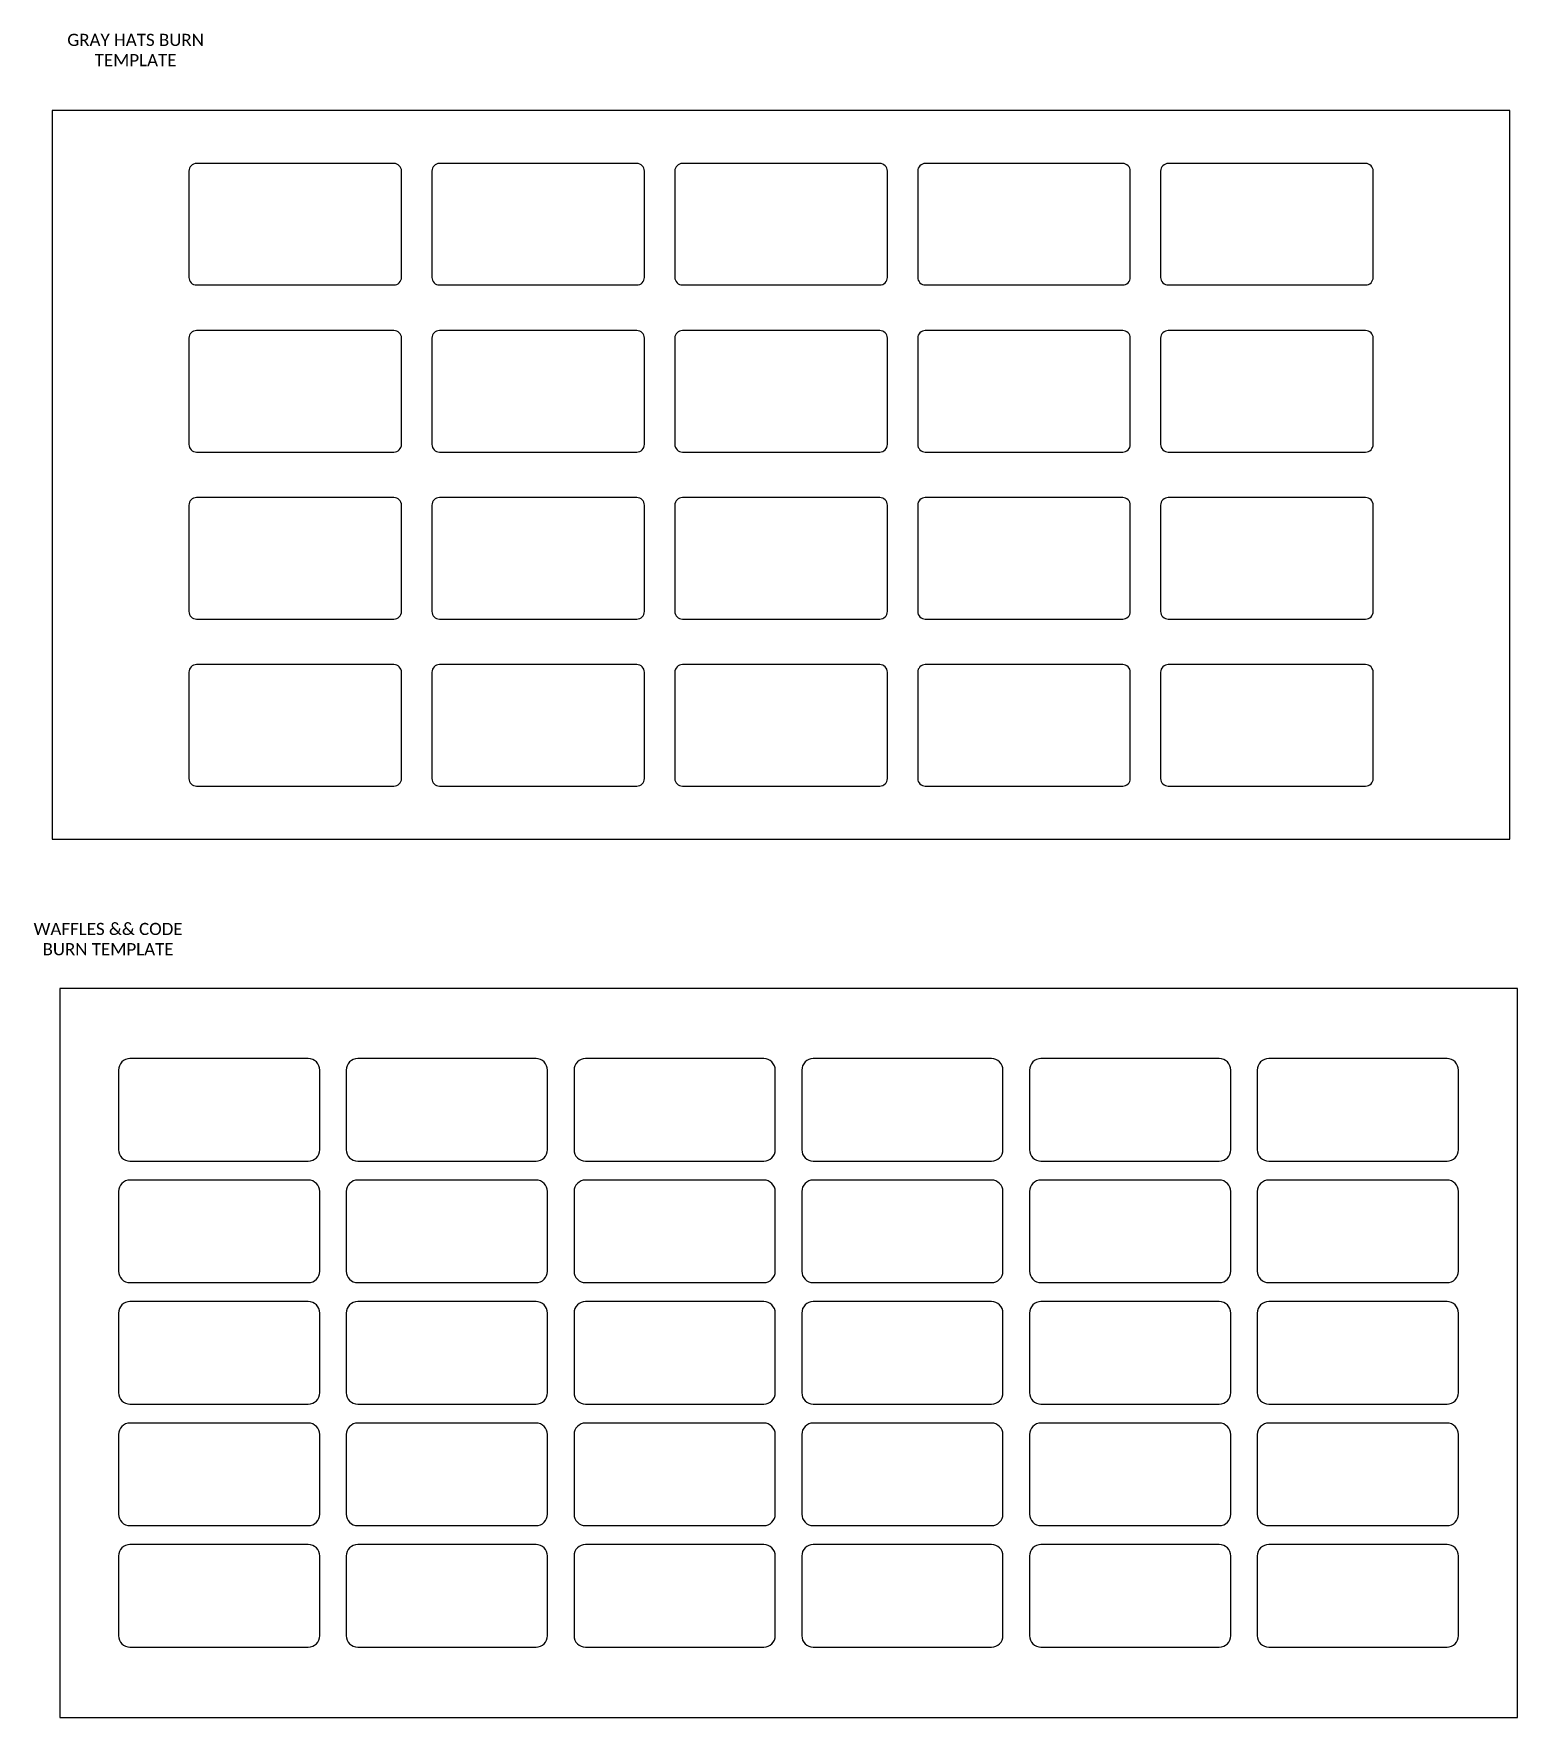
# Model space of a CAD drawing. Header units: inches. Extents: x -6.6 to 55.7, y -37.7 to 16.9.
# Drawn here: x 31.23 to 55.65, y -11.11 to 16.6 of the extents above; entities that cross this region are included whole.
import ezdxf

# ---------------------------------------------------------------- set-up
doc = ezdxf.new("R2010")
doc.units = ezdxf.units.IN
doc.header["$MEASUREMENT"] = 0
doc.styles.get("Standard").update_dxf_attribs({"font": 'arial.ttf'})

msp = doc.modelspace()

# ---------------------------------------------------------------- linework, layer by layer
at = {"color": 30, "true_color": 0xf8991e}
for points in [[(31.532, 3.341), (55.532, 3.341), (55.532, 15.341), (31.532, 15.341)], [(31.655, -11.114), (55.655, -11.114), (55.655, 0.886), (31.655, 0.886)]]:
    msp.add_lwpolyline(points, close=True, dxfattribs=at)
for points in [[(33.907, 12.466), (37.157, 12.466, 0.414214), (37.282, 12.591), (37.282, 14.341, 0.414214), (37.157, 14.466), (33.907, 14.466, 0.414214), (33.782, 14.341), (33.782, 12.591, 0.414214)], [(37.907, 12.466), (41.157, 12.466, 0.414214), (41.282, 12.591), (41.282, 14.341, 0.414214), (41.157, 14.466), (37.907, 14.466, 0.414214), (37.782, 14.341), (37.782, 12.591, 0.414214)], [(41.907, 12.466), (45.157, 12.466, 0.414214), (45.282, 12.591), (45.282, 14.341, 0.414214), (45.157, 14.466), (41.907, 14.466, 0.414214), (41.782, 14.341), (41.782, 12.591, 0.414214)], [(45.907, 12.466), (49.157, 12.466, 0.414214), (49.282, 12.591), (49.282, 14.341, 0.414214), (49.157, 14.466), (45.907, 14.466, 0.414214), (45.782, 14.341), (45.782, 12.591, 0.414214)], [(49.907, 12.466), (53.157, 12.466, 0.414214), (53.282, 12.591), (53.282, 14.341, 0.414214), (53.157, 14.466), (49.907, 14.466, 0.414214), (49.782, 14.341), (49.782, 12.591, 0.414214)], [(33.907, 9.716), (37.157, 9.716, 0.414214), (37.282, 9.841), (37.282, 11.591, 0.414214), (37.157, 11.716), (33.907, 11.716, 0.414214), (33.782, 11.591), (33.782, 9.841, 0.414214)], [(37.907, 9.716), (41.157, 9.716, 0.414214), (41.282, 9.841), (41.282, 11.591, 0.414214), (41.157, 11.716), (37.907, 11.716, 0.414214), (37.782, 11.591), (37.782, 9.841, 0.414214)], [(41.907, 9.716), (45.157, 9.716, 0.414214), (45.282, 9.841), (45.282, 11.591, 0.414214), (45.157, 11.716), (41.907, 11.716, 0.414214), (41.782, 11.591), (41.782, 9.841, 0.414214)], [(45.907, 9.716), (49.157, 9.716, 0.414214), (49.282, 9.841), (49.282, 11.591, 0.414214), (49.157, 11.716), (45.907, 11.716, 0.414214), (45.782, 11.591), (45.782, 9.841, 0.414214)], [(49.907, 9.716), (53.157, 9.716, 0.414214), (53.282, 9.841), (53.282, 11.591, 0.414214), (53.157, 11.716), (49.907, 11.716, 0.414214), (49.782, 11.591), (49.782, 9.841, 0.414214)], [(33.907, 6.966), (37.157, 6.966, 0.414214), (37.282, 7.091), (37.282, 8.841, 0.414214), (37.157, 8.966), (33.907, 8.966, 0.414214), (33.782, 8.841), (33.782, 7.091, 0.414214)], [(37.907, 6.966), (41.157, 6.966, 0.414214), (41.282, 7.091), (41.282, 8.841, 0.414214), (41.157, 8.966), (37.907, 8.966, 0.414214), (37.782, 8.841), (37.782, 7.091, 0.414214)], [(41.907, 6.966), (45.157, 6.966, 0.414214), (45.282, 7.091), (45.282, 8.841, 0.414214), (45.157, 8.966), (41.907, 8.966, 0.414214), (41.782, 8.841), (41.782, 7.091, 0.414214)], [(45.907, 6.966), (49.157, 6.966, 0.414214), (49.282, 7.091), (49.282, 8.841, 0.414214), (49.157, 8.966), (45.907, 8.966, 0.414214), (45.782, 8.841), (45.782, 7.091, 0.414214)], [(49.907, 6.966), (53.157, 6.966, 0.414214), (53.282, 7.091), (53.282, 8.841, 0.414214), (53.157, 8.966), (49.907, 8.966, 0.414214), (49.782, 8.841), (49.782, 7.091, 0.414214)], [(33.907, 4.216), (37.157, 4.216, 0.414214), (37.282, 4.341), (37.282, 6.091, 0.414214), (37.157, 6.216), (33.907, 6.216, 0.414214), (33.782, 6.091), (33.782, 4.341, 0.414214)], [(37.907, 4.216), (41.157, 4.216, 0.414214), (41.282, 4.341), (41.282, 6.091, 0.414214), (41.157, 6.216), (37.907, 6.216, 0.414214), (37.782, 6.091), (37.782, 4.341, 0.414214)], [(41.907, 4.216), (45.157, 4.216, 0.414214), (45.282, 4.341), (45.282, 6.091, 0.414214), (45.157, 6.216), (41.907, 6.216, 0.414214), (41.782, 6.091), (41.782, 4.341, 0.414214)], [(45.907, 4.216), (49.157, 4.216, 0.414214), (49.282, 4.341), (49.282, 6.091, 0.414214), (49.157, 6.216), (45.907, 6.216, 0.414214), (45.782, 6.091), (45.782, 4.341, 0.414214)], [(49.907, 4.216), (53.157, 4.216, 0.414214), (53.282, 4.341), (53.282, 6.091, 0.414214), (53.157, 6.216), (49.907, 6.216, 0.414214), (49.782, 6.091), (49.782, 4.341, 0.414214)], [(32.811, -1.958), (35.748, -1.958, 0.414214), (35.936, -1.77), (35.936, -0.458, 0.414214), (35.748, -0.27), (32.811, -0.27, 0.414214), (32.623, -0.458), (32.623, -1.77, 0.414214)], [(36.561, -1.958), (39.498, -1.958, 0.414214), (39.686, -1.77), (39.686, -0.458, 0.414214), (39.498, -0.27), (36.561, -0.27, 0.414214), (36.373, -0.458), (36.373, -1.77, 0.414214)], [(40.311, -1.958), (43.248, -1.958, 0.414214), (43.436, -1.77), (43.436, -0.458, 0.414214), (43.248, -0.27), (40.311, -0.27, 0.414214), (40.123, -0.458), (40.123, -1.77, 0.414214)], [(44.061, -1.958), (46.998, -1.958, 0.414214), (47.186, -1.77), (47.186, -0.458, 0.414214), (46.998, -0.27), (44.061, -0.27, 0.414214), (43.873, -0.458), (43.873, -1.77, 0.414214)], [(47.811, -1.958), (50.748, -1.958, 0.414214), (50.936, -1.77), (50.936, -0.458, 0.414214), (50.748, -0.27), (47.811, -0.27, 0.414214), (47.623, -0.458), (47.623, -1.77, 0.414214)], [(51.561, -1.958), (54.498, -1.958, 0.414214), (54.686, -1.77), (54.686, -0.458, 0.414214), (54.498, -0.27), (51.561, -0.27, 0.414214), (51.373, -0.458), (51.373, -1.77, 0.414214)], [(32.811, -3.958), (35.748, -3.958, 0.414214), (35.936, -3.77), (35.936, -2.458, 0.414214), (35.748, -2.27), (32.811, -2.27, 0.414214), (32.623, -2.458), (32.623, -3.77, 0.414214)], [(36.561, -3.958), (39.498, -3.958, 0.414214), (39.686, -3.77), (39.686, -2.458, 0.414214), (39.498, -2.27), (36.561, -2.27, 0.414214), (36.373, -2.458), (36.373, -3.77, 0.414214)], [(40.311, -3.958), (43.248, -3.958, 0.414214), (43.436, -3.77), (43.436, -2.458, 0.414214), (43.248, -2.27), (40.311, -2.27, 0.414214), (40.123, -2.458), (40.123, -3.77, 0.414214)], [(44.061, -3.958), (46.998, -3.958, 0.414214), (47.186, -3.77), (47.186, -2.458, 0.414214), (46.998, -2.27), (44.061, -2.27, 0.414214), (43.873, -2.458), (43.873, -3.77, 0.414214)], [(47.811, -3.958), (50.748, -3.958, 0.414214), (50.936, -3.77), (50.936, -2.458, 0.414214), (50.748, -2.27), (47.811, -2.27, 0.414214), (47.623, -2.458), (47.623, -3.77, 0.414214)], [(51.561, -3.958), (54.498, -3.958, 0.414214), (54.686, -3.77), (54.686, -2.458, 0.414214), (54.498, -2.27), (51.561, -2.27, 0.414214), (51.373, -2.458), (51.373, -3.77, 0.414214)], [(32.811, -5.958), (35.748, -5.958, 0.414214), (35.936, -5.77), (35.936, -4.458, 0.414214), (35.748, -4.27), (32.811, -4.27, 0.414214), (32.623, -4.458), (32.623, -5.77, 0.414214)], [(36.561, -5.958), (39.498, -5.958, 0.414214), (39.686, -5.77), (39.686, -4.458, 0.414214), (39.498, -4.27), (36.561, -4.27, 0.414214), (36.373, -4.458), (36.373, -5.77, 0.414214)], [(40.311, -5.958), (43.248, -5.958, 0.414214), (43.436, -5.77), (43.436, -4.458, 0.414214), (43.248, -4.27), (40.311, -4.27, 0.414214), (40.123, -4.458), (40.123, -5.77, 0.414214)], [(44.061, -5.958), (46.998, -5.958, 0.414214), (47.186, -5.77), (47.186, -4.458, 0.414214), (46.998, -4.27), (44.061, -4.27, 0.414214), (43.873, -4.458), (43.873, -5.77, 0.414214)], [(47.811, -5.958), (50.748, -5.958, 0.414214), (50.936, -5.77), (50.936, -4.458, 0.414214), (50.748, -4.27), (47.811, -4.27, 0.414214), (47.623, -4.458), (47.623, -5.77, 0.414214)], [(51.561, -5.958), (54.498, -5.958, 0.414214), (54.686, -5.77), (54.686, -4.458, 0.414214), (54.498, -4.27), (51.561, -4.27, 0.414214), (51.373, -4.458), (51.373, -5.77, 0.414214)], [(32.811, -7.958), (35.748, -7.958, 0.414214), (35.936, -7.77), (35.936, -6.458, 0.414214), (35.748, -6.27), (32.811, -6.27, 0.414214), (32.623, -6.458), (32.623, -7.77, 0.414214)], [(36.561, -7.958), (39.498, -7.958, 0.414214), (39.686, -7.77), (39.686, -6.458, 0.414214), (39.498, -6.27), (36.561, -6.27, 0.414214), (36.373, -6.458), (36.373, -7.77, 0.414214)], [(40.311, -7.958), (43.248, -7.958, 0.414214), (43.436, -7.77), (43.436, -6.458, 0.414214), (43.248, -6.27), (40.311, -6.27, 0.414214), (40.123, -6.458), (40.123, -7.77, 0.414214)], [(44.061, -7.958), (46.998, -7.958, 0.414214), (47.186, -7.77), (47.186, -6.458, 0.414214), (46.998, -6.27), (44.061, -6.27, 0.414214), (43.873, -6.458), (43.873, -7.77, 0.414214)], [(47.811, -7.958), (50.748, -7.958, 0.414214), (50.936, -7.77), (50.936, -6.458, 0.414214), (50.748, -6.27), (47.811, -6.27, 0.414214), (47.623, -6.458), (47.623, -7.77, 0.414214)], [(51.561, -7.958), (54.498, -7.958, 0.414214), (54.686, -7.77), (54.686, -6.458, 0.414214), (54.498, -6.27), (51.561, -6.27, 0.414214), (51.373, -6.458), (51.373, -7.77, 0.414214)], [(32.811, -9.958), (35.748, -9.958, 0.414214), (35.936, -9.77), (35.936, -8.458, 0.414214), (35.748, -8.27), (32.811, -8.27, 0.414214), (32.623, -8.458), (32.623, -9.77, 0.414214)], [(36.561, -9.958), (39.498, -9.958, 0.414214), (39.686, -9.77), (39.686, -8.458, 0.414214), (39.498, -8.27), (36.561, -8.27, 0.414214), (36.373, -8.458), (36.373, -9.77, 0.414214)], [(40.311, -9.958), (43.248, -9.958, 0.414214), (43.436, -9.77), (43.436, -8.458, 0.414214), (43.248, -8.27), (40.311, -8.27, 0.414214), (40.123, -8.458), (40.123, -9.77, 0.414214)], [(44.061, -9.958), (46.998, -9.958, 0.414214), (47.186, -9.77), (47.186, -8.458, 0.414214), (46.998, -8.27), (44.061, -8.27, 0.414214), (43.873, -8.458), (43.873, -9.77, 0.414214)], [(47.811, -9.958), (50.748, -9.958, 0.414214), (50.936, -9.77), (50.936, -8.458, 0.414214), (50.748, -8.27), (47.811, -8.27, 0.414214), (47.623, -8.458), (47.623, -9.77, 0.414214)], [(51.561, -9.958), (54.498, -9.958, 0.414214), (54.686, -9.77), (54.686, -8.458, 0.414214), (54.498, -8.27), (51.561, -8.27, 0.414214), (51.373, -8.458), (51.373, -9.77, 0.414214)]]:
    msp.add_lwpolyline(points, format="xyb", close=True, dxfattribs=at)

# ---------------------------------------------------------------- texts
at = {"color": 30, "true_color": 0xf8991e, "char_height": 0.2, "attachment_point": 5}
for s, insert in [('{\\fCandara|b0|i0|c0|p34;GRAY HATS BURN TEMPLATE}', (32.904, 16.334)), ('{\\fCandara|b0|i0|c0|p34;WAFFLES && CODE BURN TEMPLATE}', (32.451, 1.697))]:
    msp.add_mtext_dynamic_manual_height_columns(s, width=2.57383, gutter_width=1, heights=[0], dxfattribs=dict(at, insert=insert))

doc.saveas('drawing.dxf')
